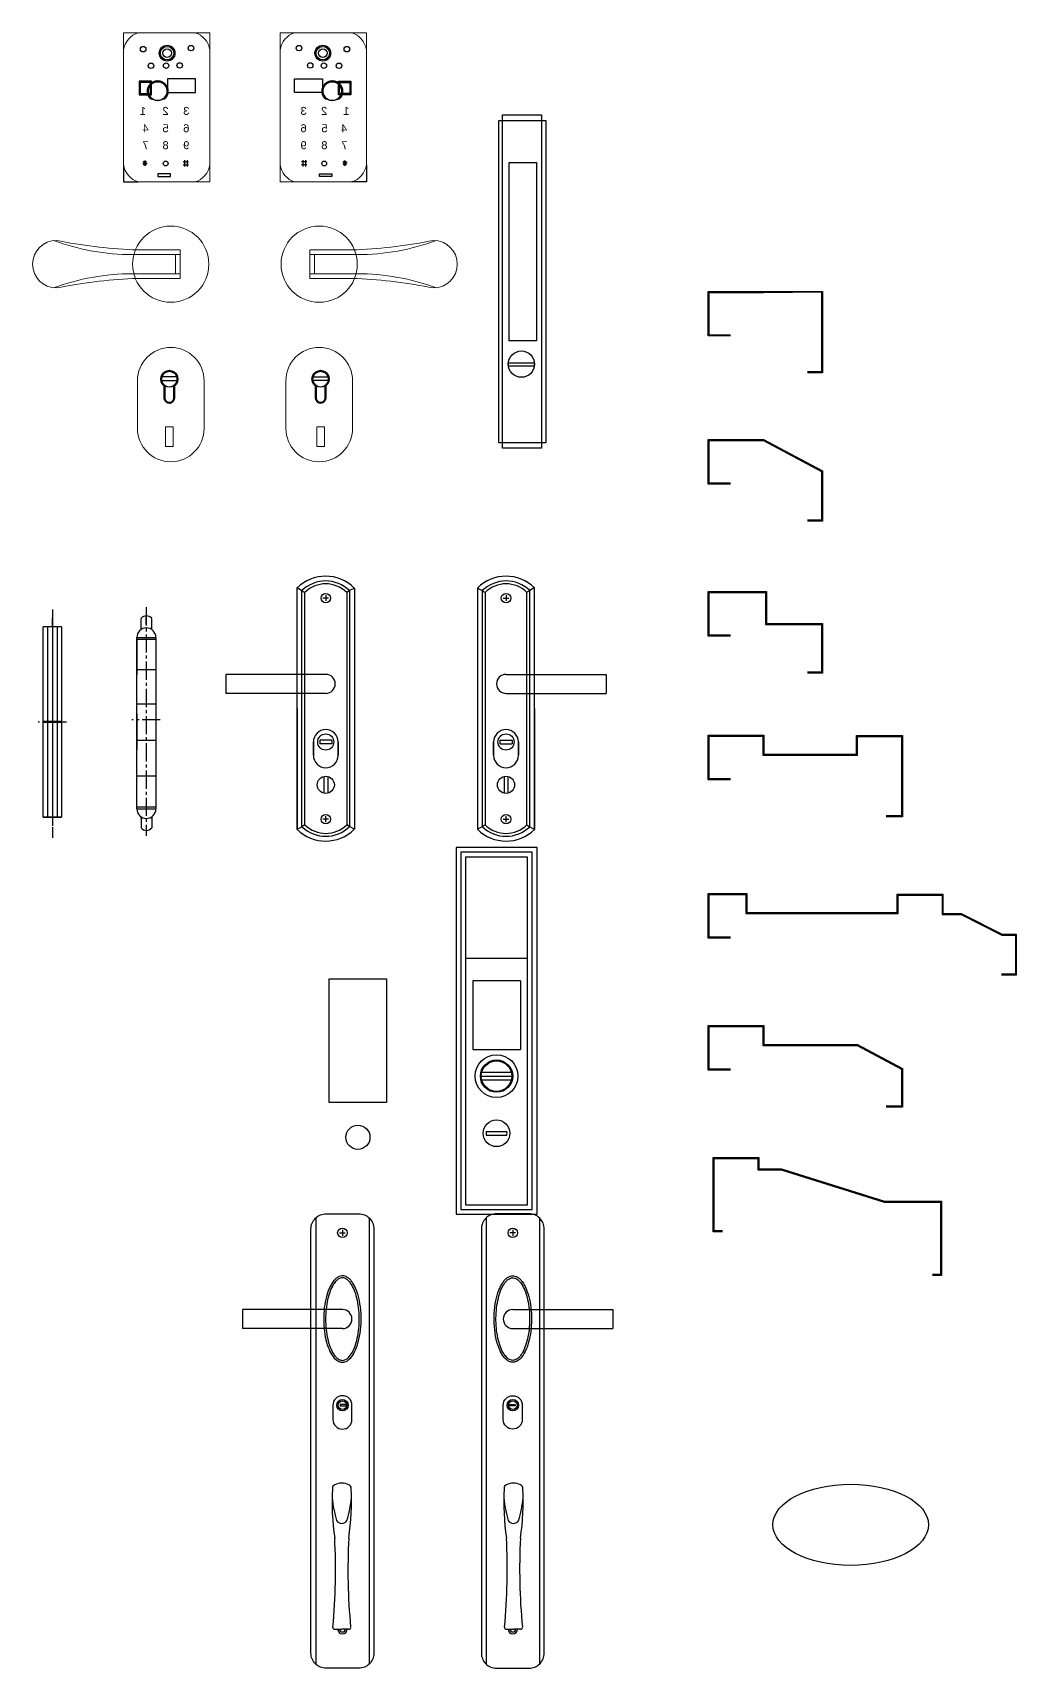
# Model space of a CAD drawing. Header units: millimetres. Extents: x -4199 to 23701, y -2708 to 11766.
# Drawn here: x 15533 to 16566, y 7652 to 9369 of the extents above; entities that cross this region are included whole.
import ezdxf

# ---------------------------------------------------------------- set-up
doc = ezdxf.new("R2010")
doc.units = ezdxf.units.MM
doc.linetypes.add('CENTER2', pattern=[28.575, 19.05, -3.175, 3.175, -3.175])
for name, color, linetype in [('A-DOOR-FRAME', 4, 'Continuous'), ('A-DOOR-PANEL', 2, 'Continuous'), ('PUB_TEXT', 7, 'Continuous')]:
    doc.layers.add(name, color=color, linetype=linetype)
for name, color, linetype, lineweight in [('实体线', 7, 'Continuous', 50), ('标注1', 7, 'Continuous', 15), ('细线', 7, 'Continuous', 13)]:
    doc.layers.add(name, color=color, linetype=linetype, lineweight=lineweight)
doc.styles.get("Standard").update_dxf_attribs({"font": 'arial.ttf'})

# ---------------------------------------------------------------- blocks, each defined once
blk = doc.blocks.new('kcx')
at = {"color": 3, "linetype": 'CENTER2', "lineweight": 25}
for p, q in [((0, 118.3), (0, -121.7)), ((14.9, 0), (-14.9, 0))]:
    blk.add_line(p, q, dxfattribs=at)
at = {"color": 3}
for p, q in [((0, 100), (0, 109.1)), ((-5, 100), (-5, -100)), ((0, 100), (0, -100)), ((5, 100), (5, -100)), ((0, -100), (0, -109.1))]:
    blk.add_line(p, q, dxfattribs=at)
at = {"color": 3, "linetype": 'Continuous', "lineweight": 25}
for p, q in [((-9.6, 0.5), (-9.6, 100)), ((9.6, 100), (-9.6, 100)), ((9.6, 100), (9.6, 0.5)), ((9.6, 0.5), (-9.6, 0.5)), ((-7.4, 0), (-7.4, 0.5)), ((7.4, 0.5), (7.4, 0)), ((-9.6, -100), (-9.6, -0.5)), ((9.6, -0.5), (-9.6, -0.5)), ((-7.4, -0.5), (-7.4, 0)), ((7.4, 0), (7.4, -0.5)), ((9.6, -0.5), (9.6, -100)), ((-9.6, -100), (9.6, -100)), ((9.6, -100), (-9.6, -100))]:
    blk.add_line(p, q, dxfattribs=at)
blk = doc.blocks.new('A$C77871BB4')
at = {"color": 7}
for p, q in [((4.4, 210.9), (4.4, 222.6)), ((4.4, 212.6), (4.4, 210.9)), ((15.6, 210.9), (15.6, 222.6)), ((0, 202.6), (20, 202.6)), ((0, 22.6), (0, 202.6)), ((0, 200.6), (20, 200.6)), ((0, 200.6), (0, 163.2)), ((20, 202.6), (20, 22.6)), ((0, 169), (20, 169)), ((20, 163.2), (20, 122.5)), ((20, 132.7), (0, 132.7)), ((0, 122.5), (0, 84.6)), ((0, 94.7), (20, 94.7)), ((20, 84.6), (20, 52.3)), ((20, 57.1), (0, 57.1)), ((0, 24.6), (20, 24.6)), ((0, 22.6), (20, 22.6)), ((4.4, 12.6), (4.4, 14.3)), ((4.4, 14.3), (4.4, 2.6)), ((15.6, 14.3), (15.6, 2.6))]:
    blk.add_line(p, q, dxfattribs=at)
for centre, radius, start, end in [((10, 218), 7.25, 39.8706, 140.1294), ((10, 202.6), 10, 0, 180), ((10, 22.6), 10, 180, 0), ((10, 7.3), 7.25, 219.8706, 320.1294)]:
    blk.add_arc(centre, radius, start, end, dxfattribs=at)
blk = doc.blocks.new('hlt')
at = {"color": 1, "linetype": 'CENTER2', "lineweight": 25}
for p, q in [((0, 118.3), (0, -121.7)), ((14.9, 0), (-14.9, 0))]:
    blk.add_line(p, q, dxfattribs=at)
blk.add_line((0, 100), (0, 109.1))
at = {"color": 7}
blk.add_blockref('A$C77871BB4', (-9.7, -116), dxfattribs=at)
blk = doc.blocks.new('ZBPLS')
for p, q in [((-30, 162), (-25, 159)), ((-30, 35), (-30, 162)), ((-30, -91.8), (-30, 161.8)), ((-30, 35), (-30, 157)), ((-25, 159), (-22, 157)), ((25, 158.9), (22, 157)), ((30, 161.6), (25, 158.9)), ((30, 161.6), (30, -91.6)), ((-105, 71), (-105, 51)), ((0, 71), (-105, 71)), ((0, 51), (-105, 51)), ((-30, 35), (-30, 47.7)), ((-30, 35), (-30, -92)), ((-30, 35), (-30, -87)), ((-13, -14), (-13, 0)), ((-13, 0), (-13, -14)), ((6.4, 1.9), (-6.4, 1.9)), ((-6.4, 1.9), (-6.4, -1.9)), ((6.4, 1.9), (6.4, -1.9)), ((13, -14), (13, 0)), ((13, 0), (13, -14)), ((6.4, -1.9), (-6.4, -1.9)), ((-22, -87), (-22, -27)), ((-2, -36.2), (-2, -53.8)), ((2, -36.2), (2, -53.8)), ((-22, -87), (-22, -81)), ((-25, -89), (-30, -91.8)), ((-22, -87), (-25, -89)), ((25, -88.8), (22, -86.9)), ((30, -91.6), (25, -88.8))]:
    blk.add_line(p, q)
at = {"lineweight": 30}
for p, q in [((3, 151), (-3, 151)), ((0, 154), (0, 148)), ((3, -81), (-3, -81)), ((0, -84), (0, -78))]:
    blk.add_line(p, q, dxfattribs=at)
for points in [[(-25, -89), (-25, 159)], [(-22, -87), (-22, 157)], [(22, 157), (22, -86.9)], [(25, 158.9), (25, -88.8)]]:
    blk.add_lwpolyline(points)
for centre, radius in [((0, 151), 5), ((0, 0), 8.47), ((0, -45), 9), ((0, -81), 5)]:
    blk.add_circle(centre, radius)
for centre, radius, start, end in [((-0.1, 131.3), 42.7, 45.2116, 134.4892), ((-0.1, 133), 36, 45.921, 133.8386), ((0, 134.7), 31.3, 45.3294, 134.5193), ((0, 61), 10, 270, 90), ((0, 0), 13, 0, 180), ((0, -14), 13, 180, 0), ((-0.1, -61.3), 42.7, 225.5108, 314.7884), ((-0.1, -63), 36, 226.1614, 314.079), ((0, -64.7), 31.3, 225.4807, 314.6706)]:
    blk.add_arc(centre, radius, start, end)
blk = doc.blocks.new('YBPLS')
for p, q in [((-30, 161.6), (-25, 158.9)), ((-30, 161.6), (-30, -91.6)), ((-25, 158.9), (-22, 157)), ((25, 159), (22, 157)), ((30, 162), (25, 159)), ((30, 35), (30, 162)), ((30, -91.8), (30, 161.8)), ((30, 35), (30, 157)), ((0, 71), (105, 71)), ((105, 71), (105, 51)), ((0, 51), (105, 51)), ((30, 35), (30, 47.7)), ((30, 35), (30, -92)), ((30, 35), (30, -87)), ((-13, -14), (-13, 0)), ((-13, 0), (-13, -14)), ((-6.4, 1.9), (6.4, 1.9)), ((-6.4, 1.9), (-6.4, -1.9)), ((6.4, 1.9), (6.4, -1.9)), ((13, -14), (13, 0)), ((13, 0), (13, -14)), ((-6.4, -1.9), (6.4, -1.9)), ((22, -87), (22, -27)), ((-2, -36.2), (-2, -53.8)), ((2, -36.2), (2, -53.8)), ((22, -87), (22, -81)), ((-30, -91.6), (-25, -88.8)), ((-25, -88.8), (-22, -86.9)), ((22, -87), (25, -89)), ((25, -89), (30, -91.8))]:
    blk.add_line(p, q)
at = {"lineweight": 30}
for p, q in [((-3, 151), (3, 151)), ((0, 154), (0, 148)), ((-3, -81), (3, -81)), ((0, -84), (0, -78))]:
    blk.add_line(p, q, dxfattribs=at)
for points in [[(-25, 158.9), (-25, -88.8)], [(-22, 157), (-22, -86.9)], [(22, -87), (22, 157)], [(25, -89), (25, 159)]]:
    blk.add_lwpolyline(points)
for centre, radius in [((0, 151), 5), ((0, 0), 8.47), ((0, -45), 9), ((0, -81), 5)]:
    blk.add_circle(centre, radius)
for centre, radius, start, end in [((0.1, 131.3), 42.7, 45.5108, 134.7884), ((0.1, 133), 36, 46.1614, 134.079), ((0, 134.7), 31.3, 45.4807, 134.6706), ((0, 61), 10, 90, 270), ((0, 0), 13, 0, 180), ((0, -14), 13, 180, 0), ((0.1, -61.3), 42.7, 225.2116, 314.4892), ((0.1, -63), 36, 225.921, 313.8386), ((0, -64.7), 31.3, 225.3294, 314.5193)]:
    blk.add_arc(centre, radius, start, end)
blk = doc.blocks.new('GZXBT')
for p, q in [((-203.8, 38.8), (-203.8, 85.6)), ((-203.8, 85.6), (-145.6, 85.6)), ((-202.8, 39.8), (-202.8, 84.6)), ((-202.8, 84.6), (-146.6, 84.6)), ((-146.6, 84.6), (-146.6, 64.7)), ((-145.6, 85.6), (-145.6, 65.7)), ((-48.2, 65.7), (-48.2, 85.1)), ((-48.2, 85.1), (0, 85.1)), ((-47.2, 64.7), (-47.2, 84.1)), ((-47.2, 84.1), (-1, 84.1)), ((-1, 84.1), (-1, 1)), ((0, 85.1), (0, 0)), ((-146.6, 64.7), (-47.2, 64.7)), ((-145.6, 65.7), (-48.2, 65.7)), ((-180.4, 38.8), (-203.8, 38.8)), ((-180.4, 39.8), (-202.8, 39.8)), ((-1, 1), (-17, 1)), ((0, 0), (-17, 0))]:
    blk.add_line(p, q)
blk = doc.blocks.new('02BT')
for p, q in [((-203.8, 38.8), (-203.8, 85.6)), ((-203.8, 85.6), (-145.6, 85.6)), ((-202.8, 39.8), (-202.8, 84.6)), ((-202.8, 84.6), (-146.6, 84.6)), ((-146.6, 84.6), (-146.6, 64.7)), ((-145.6, 85.6), (-145.6, 65.7)), ((-146.6, 64.7), (-47.5, 64.7)), ((-145.6, 65.7), (-47.2, 65.7)), ((-47.5, 64.7), (-1, 39.8)), ((-47.2, 65.7), (0, 40.4)), ((-180.4, 38.8), (-203.8, 38.8)), ((-180.4, 39.8), (-202.8, 39.8)), ((-1, 39.8), (-1, 1)), ((0, 40.4), (0, 0)), ((-1, 1), (-17, 1)), ((0, 0), (-17, 0))]:
    blk.add_line(p, q)
blk = doc.blocks.new('01BT')
for p, q in [((-323.4, 38.8), (-323.4, 85.6)), ((-323.4, 85.6), (-282.9, 85.6)), ((-322.4, 39.8), (-322.4, 84.6)), ((-322.4, 84.6), (-283.9, 84.6)), ((-283.9, 84.6), (-283.9, 64.7)), ((-282.9, 85.6), (-282.9, 65.7)), ((-125.2, 65.7), (-125.2, 85.1)), ((-125.2, 85.1), (-77, 85.1)), ((-124.2, 64.7), (-124.2, 84.1)), ((-124.2, 84.1), (-78, 84.1)), ((-78, 84.1), (-78, 63.7)), ((-77, 85.1), (-77, 64.7)), ((-283.9, 64.7), (-124.2, 64.7)), ((-282.9, 65.7), (-125.2, 65.7)), ((-78, 63.7), (-58, 63.7)), ((-77, 64.7), (-57.8, 64.7)), ((-58, 63.7), (-15.2, 41.9)), ((-57.8, 64.7), (-15, 42.9)), ((-300, 38.8), (-323.4, 38.8)), ((-300, 39.8), (-322.4, 39.8)), ((-15.2, 41.9), (-1, 41.9)), ((-15, 42.9), (0, 42.9)), ((-1, 41.9), (-1, 1)), ((0, 42.9), (0, 0)), ((-1, 1), (-15.4, 1)), ((0, 0), (-15.4, 0))]:
    blk.add_line(p, q)
blk = doc.blocks.new('XBT')
for p, q in [((-120, 38.8), (-120, 85.6)), ((-120, 85.6), (-61.9, 85.6)), ((-119, 39.8), (-119, 84.6)), ((-119, 84.6), (-62.1, 84.6)), ((-62.1, 84.6), (-1, 52.1)), ((-61.9, 85.6), (0, 52.7)), ((-1, 52.1), (-1, 1)), ((0, 52.7), (0, 0)), ((-96.6, 38.8), (-120, 38.8)), ((-96.6, 39.8), (-119, 39.8)), ((-1, 1), (-15.7, 1)), ((0, 0), (-15.7, 0))]:
    blk.add_line(p, q)
blk = doc.blocks.new('JTBT')
for p, q in [((-120, 38.8), (-120, 85.6)), ((-120, 85.6), (-58.9, 85.6)), ((-119, 39.8), (-119, 84.6)), ((-119, 84.6), (-59.9, 84.6)), ((-59.9, 84.6), (-59.9, 51.1)), ((-58.9, 85.6), (-58.9, 52.1)), ((-58.9, 52.1), (0, 52.1)), ((0, 52.1), (0, 0)), ((-96.6, 38.8), (-120, 38.8)), ((-96.6, 39.8), (-119, 39.8)), ((-59.9, 51.1), (-1, 51.1)), ((-1, 51.1), (-1, 1)), ((-1, 1), (-15.7, 1)), ((0, 0), (-15.7, 0))]:
    blk.add_line(p, q)
blk = doc.blocks.new('AZJ')
blk.add_lwpolyline([(-30, 166.5), (30, 166.5), (30, 36.5), (-30, 36.5)], close=True)
blk.add_circle((0, 0), 12.7)
blk = doc.blocks.new('BBLS')
at = {"color": 7, "ltscale": 2}
for p, q in [((32.6, 183.4), (-32.4, 183.4)), ((25.1, 159.9), (-24.9, 159.9)), ((-24.9, 159.9), (-24.9, 87.9)), ((25.1, 159.9), (25.1, 87.9)), ((-24.9, 87.9), (25.1, 87.9)), ((-15.9, 59.9), (16.1, 59.9)), ((-15.4, 63.9), (15.6, 63.9)), ((-15.4, 55.9), (15.6, 55.9)), ((-10.7, 1.9), (11, 1.9)), ((-10.7, -2.1), (11, -2.1))]:
    blk.add_line(p, q, dxfattribs=at)
for points in [[(42.6, -85.1), (42.6, 299.9), (-42.4, 299.9), (-42.4, -85.1)], [(37.6, -80.1), (37.6, 294.9), (-37.4, 294.9), (-37.4, -80.1)], [(32.6, -75.1), (32.6, 289.9), (-32.4, 289.9), (-32.4, -75.1)]]:
    blk.add_lwpolyline(points, close=True, dxfattribs=at)
for centre, radius in [((0.1, 59.9), 22.5), ((0.1, 59.9), 17), ((0.1, 59.9), 16), ((0.1, -0.1), 14)]:
    blk.add_circle(centre, radius, dxfattribs=at)
for start, end in [(169.5243, 190.4757), (349.5243, 10.4757)]:
    blk.add_arc((0.1, -0.1), 11, start, end, dxfattribs=at)
blk = doc.blocks.new('PBT')
for p, q in [((-120, 38.8), (-120, 85.6)), ((-120, 85.6), (-61.9, 85.6)), ((-119, 39.8), (-119, 84.6)), ((-119, 84.6), (-62.1, 84.6)), ((-62.1, 84.6), (-1, 85)), ((-61.9, 85.6), (0, 85.6)), ((-1, 85), (-1, 1)), ((0, 85.6), (0, 0)), ((-96.6, 38.8), (-120, 38.8)), ((-96.6, 39.8), (-119, 39.8)), ((-1, 1), (-15.7, 1)), ((0, 0), (-15.7, 0))]:
    blk.add_line(p, q)
blk = doc.blocks.new('Y1022')
for p, q in [((-28, 196.6), (-28, -271.7)), ((28, 196.6), (28, 79.3)), ((28, 196.6), (28, -271.7)), ((0, 100.5), (105, 100.5)), ((105, 100.5), (105, 80.5)), ((0, 80.5), (105, 80.5)), ((-6.7, -235), (0.7, -235)), ((8.1, -235), (0.7, -235))]:
    blk.add_line(p, q)
at = {"lineweight": 30}
for p, q in [((3, 181), (-3, 181)), ((0, 184), (0, 178))]:
    blk.add_line(p, q, dxfattribs=at)
blk.add_lwpolyline([(33, 79.3), (33, 185, 0.414214), (17, 201), (-17, 201, 0.414214), (-33, 185), (-33, -260.1, 0.414214), (-17, -276.1), (17, -276.1, 0.414214), (33, -260.1), (33, 185)], format="xyb")
blk.add_lwpolyline([(0, -25), (0, -25, -0.414214), (-10, -15), (-10, 0, -0.414214), (0, 10), (0, 10, -0.414214), (10, 0), (10, -15, -0.414214)], format="xyb", close=True)
blk.add_lwpolyline([(-4.4, 0.7), (2.5, 0.7), (2.5, -0.7), (-4.4, -0.7)], close=True)
for centre, radius in [((0, 181), 5), ((0, 0), 6), ((0, 0), 4.5)]:
    blk.add_circle(centre, radius)
for centre, radius, start, end in [((0, 90.5), 10, 90, 270), ((-5.5, -87), 3.64, 108.6287, 184.8514), ((0.7, -96.9), 15.2, 61.1139, 118.8861), ((6.9, -87), 3.64, 355.1486, 71.3713), ((251.8, -101.2), 261.3, 176.9655, 188.4057), ((117.1, -85), 127.1, 185.4713, 196.5103), ((-115.7, -85), 127.1, 343.4897, 354.5287), ((-250.4, -101.2), 261.3, 351.5943, 3.0345), ((0.7, -117.4), 6.59, 213.6765, 326.3235), ((-642.6, -172.8), 636.8, 354.5877, 3.0085), ((644, -172.8), 636.8, 176.9915, 185.4123), ((-7.1, -233.4), 1.63, 158.4061, 283.8646), ((0, -234.9), 5.02, 181.7283, 358.2717), ((0, -234.9), 3.02, 181.7283, 358.2717), ((8.5, -233.4), 1.63, 256.1354, 21.5939)]:
    blk.add_arc(centre, radius, start, end)
at = {"ltscale": 0.1}
for points, knots in [([(0, 135.9), (-0.9, 135.9), (-1.8, 135.7), (-3.7, 135.1), (-4.6, 134.7), (-6.3, 133.5), (-7.2, 132.8), (-8.9, 131), (-9.7, 130), (-11.3, 127.8), (-12, 126.5), (-13.4, 123.8), (-14.1, 122.3), (-15.9, 117.5), (-17, 113.8), (-18.7, 105.6), (-19.3, 101), (-19.8, 91.8), (-19.7, 87), (-19, 77.8), (-18.3, 73.4), (-16.4, 65.1), (-15.2, 61.3), (-12.6, 55.4), (-11.2, 53), (-8.4, 49.2), (-6.8, 47.8), (-4.4, 46.2), (-3.5, 45.8), (-1.9, 45.3), (-1.2, 45.2), (0.3, 45.1), (1, 45.1), (2.5, 45.4), (3.2, 45.7), (4.6, 46.3), (5.3, 46.8), (7.7, 48.5), (9.4, 50.4), (12.4, 55), (13.8, 57.9), (16.2, 64.3), (17.2, 67.8), (18.7, 75.5), (19.2, 79.6), (19.7, 87.9), (19.8, 92.1), (19.3, 100.5), (18.8, 104.6), (17.4, 112.3), (16.4, 115.9), (14.3, 121.9), (13.2, 124.3), (11, 128.2), (10, 129.6), (8.1, 131.9), (7.2, 132.8), (5.4, 134.2), (4.5, 134.7), (2.6, 135.5), (1.6, 135.8), (0.4, 135.9), (0.2, 135.9), (0, 135.9)], [0, 0, 0, 0, 0.140177, 0.140177, 0.280355, 0.280355, 0.420532, 0.420532, 0.560709, 0.560709, 0.700886, 0.700886, 0.841064, 0.841064, 1.130845, 1.130845, 1.440172, 1.440172, 1.749498, 1.749498, 2.058825, 2.058825, 2.368152, 2.368152, 2.620777, 2.620777, 2.873401, 2.873401, 3.008415, 3.008415, 3.118914, 3.118914, 3.229414, 3.229414, 3.339913, 3.339913, 3.450412, 3.450412, 3.728456, 3.728456, 4.0065, 4.0065, 4.284543, 4.284543, 4.562587, 4.562587, 4.840631, 4.840631, 5.118674, 5.118674, 5.396718, 5.396718, 5.62822, 5.62822, 5.811002, 5.811002, 5.957519, 5.957519, 6.104036, 6.104036, 6.250553, 6.250553, 6.283185, 6.283185, 6.283185, 6.283185]), ([(0, 133.9), (-0.8, 133.9), (-1.6, 133.7), (-3.2, 133.1), (-4, 132.7), (-5.7, 131.5), (-6.5, 130.7), (-8.2, 128.7), (-9, 127.6), (-11, 124.3), (-12.2, 121.8), (-14.2, 116.3), (-15, 113.3), (-16.4, 106.8), (-16.9, 103.3), (-17.6, 96.1), (-17.7, 92.5), (-17.6, 85.1), (-17.4, 81.5), (-16.5, 74.5), (-15.8, 71.1), (-14.2, 64.9), (-13.3, 62), (-11.1, 56.9), (-9.9, 54.7), (-7.6, 51.5), (-6.6, 50.4), (-4.6, 48.6), (-3.5, 48), (-1.8, 47.3), (-1, 47.1), (0.5, 47.1), (1.3, 47.2), (2.9, 47.7), (3.7, 48.1), (5.3, 49.2), (6.1, 49.9), (7.8, 51.7), (8.6, 52.8), (10.6, 55.9), (11.7, 58.2), (13.8, 63.4), (14.7, 66.4), (16.1, 72.7), (16.7, 76), (17.5, 83), (17.7, 86.6), (17.7, 93.7), (17.5, 97.3), (16.8, 104.3), (16.3, 107.7), (14.8, 114), (14, 117), (11.9, 122.3), (10.8, 124.7), (8.6, 128.3), (7.5, 129.6), (5.3, 131.8), (4.3, 132.6), (2.4, 133.5), (1.6, 133.7), (0.6, 133.8), (0.3, 133.9), (0, 133.9)], [0, 0, 0, 0, 0.155613, 0.155613, 0.311227, 0.311227, 0.46684, 0.46684, 0.622454, 0.622454, 0.869067, 0.869067, 1.115681, 1.115681, 1.362294, 1.362294, 1.608908, 1.608908, 1.855521, 1.855521, 2.102134, 2.102134, 2.348748, 2.348748, 2.595361, 2.595361, 2.784831, 2.784831, 2.974302, 2.974302, 3.126683, 3.126683, 3.279065, 3.279065, 3.431446, 3.431446, 3.583828, 3.583828, 3.736209, 3.736209, 3.978294, 3.978294, 4.22038, 4.22038, 4.462465, 4.462465, 4.704551, 4.704551, 4.946636, 4.946636, 5.188722, 5.188722, 5.430807, 5.430807, 5.672892, 5.672892, 5.873604, 5.873604, 6.074315, 6.074315, 6.226972, 6.226972, 6.283185, 6.283185, 6.283185, 6.283185])]:
    blk.add_open_spline(points, degree=3, knots=knots, dxfattribs=at)
blk = doc.blocks.new('Z1022')
for p, q in [((-28, 196.6), (-28, 79.3)), ((-28, 196.6), (-28, -271.7)), ((28, 196.6), (28, -271.7)), ((-105, 100.5), (-105, 80.5)), ((0, 100.5), (-105, 100.5)), ((0, 80.5), (-105, 80.5)), ((-8.1, -235), (-0.7, -235)), ((6.7, -235), (-0.7, -235))]:
    blk.add_line(p, q)
at = {"lineweight": 30}
for p, q in [((-3, 181), (3, 181)), ((0, 184), (0, 178))]:
    blk.add_line(p, q, dxfattribs=at)
blk.add_lwpolyline([(-33, 79.3), (-33, 185, -0.414214), (-17, 201), (17, 201, -0.414214), (33, 185), (33, -260.1, -0.414214), (17, -276.1), (-17, -276.1, -0.414214), (-33, -260.1), (-33, 185)], format="xyb")
blk.add_lwpolyline([(0, -25), (0, -25, 0.414214), (10, -15), (10, 0, 0.414214), (0, 10), (0, 10, 0.414214), (-10, 0), (-10, -15, 0.414214)], format="xyb", close=True)
blk.add_lwpolyline([(4.4, 0.7), (-2.5, 0.7), (-2.5, -0.7), (4.4, -0.7)], close=True)
for centre, radius in [((0, 181), 5), ((0, 0), 6), ((0, 0), 4.5)]:
    blk.add_circle(centre, radius)
for centre, radius, start, end in [((0, 90.5), 10, 270, 90), ((-6.9, -87), 3.64, 108.6287, 184.8514), ((-0.7, -96.9), 15.2, 61.1139, 118.8861), ((5.5, -87), 3.64, 355.1486, 71.3713), ((250.4, -101.2), 261.3, 176.9655, 188.4057), ((115.7, -85), 127.1, 185.4713, 196.5103), ((-117.1, -85), 127.1, 343.4897, 354.5287), ((-251.8, -101.2), 261.3, 351.5943, 3.0345), ((-0.7, -117.4), 6.59, 213.6765, 326.3235), ((-644, -172.8), 636.8, 354.5877, 3.0085), ((642.6, -172.8), 636.8, 176.9915, 185.4123), ((-8.5, -233.4), 1.63, 158.4061, 283.8646), ((0, -234.9), 5.02, 181.7283, 358.2717), ((0, -234.9), 3.02, 181.7283, 358.2717), ((7.1, -233.4), 1.63, 256.1354, 21.5939)]:
    blk.add_arc(centre, radius, start, end)
at = {"ltscale": 0.1}
for points, knots in [([(0, 135.9), (0.9, 135.9), (1.8, 135.7), (3.7, 135.1), (4.6, 134.7), (6.3, 133.5), (7.2, 132.8), (8.9, 131), (9.7, 130), (11.3, 127.8), (12, 126.5), (13.4, 123.8), (14.1, 122.3), (15.9, 117.5), (17, 113.8), (18.7, 105.6), (19.3, 101), (19.8, 91.8), (19.7, 87), (19, 77.8), (18.3, 73.4), (16.4, 65.1), (15.2, 61.3), (12.6, 55.4), (11.2, 53), (8.4, 49.2), (6.8, 47.8), (4.4, 46.2), (3.5, 45.8), (1.9, 45.3), (1.2, 45.2), (-0.3, 45.1), (-1, 45.1), (-2.5, 45.4), (-3.2, 45.7), (-4.6, 46.3), (-5.3, 46.8), (-7.7, 48.5), (-9.4, 50.4), (-12.4, 55), (-13.8, 57.9), (-16.2, 64.3), (-17.2, 67.8), (-18.7, 75.5), (-19.2, 79.6), (-19.7, 87.9), (-19.8, 92.1), (-19.3, 100.5), (-18.8, 104.6), (-17.4, 112.3), (-16.4, 115.9), (-14.3, 121.9), (-13.2, 124.3), (-11, 128.2), (-10, 129.6), (-8.1, 131.9), (-7.2, 132.8), (-5.4, 134.2), (-4.5, 134.7), (-2.6, 135.5), (-1.6, 135.8), (-0.4, 135.9), (-0.2, 135.9), (0, 135.9)], [0, 0, 0, 0, 0.140177, 0.140177, 0.280355, 0.280355, 0.420532, 0.420532, 0.560709, 0.560709, 0.700886, 0.700886, 0.841064, 0.841064, 1.130845, 1.130845, 1.440172, 1.440172, 1.749498, 1.749498, 2.058825, 2.058825, 2.368152, 2.368152, 2.620777, 2.620777, 2.873401, 2.873401, 3.008415, 3.008415, 3.118914, 3.118914, 3.229414, 3.229414, 3.339913, 3.339913, 3.450412, 3.450412, 3.728456, 3.728456, 4.0065, 4.0065, 4.284543, 4.284543, 4.562587, 4.562587, 4.840631, 4.840631, 5.118674, 5.118674, 5.396718, 5.396718, 5.62822, 5.62822, 5.811002, 5.811002, 5.957519, 5.957519, 6.104036, 6.104036, 6.250553, 6.250553, 6.283185, 6.283185, 6.283185, 6.283185]), ([(0, 133.9), (0.8, 133.9), (1.6, 133.7), (3.2, 133.1), (4, 132.7), (5.7, 131.5), (6.5, 130.7), (8.2, 128.7), (9, 127.6), (11, 124.3), (12.2, 121.8), (14.2, 116.3), (15, 113.3), (16.4, 106.8), (16.9, 103.3), (17.6, 96.1), (17.7, 92.5), (17.6, 85.1), (17.4, 81.5), (16.5, 74.5), (15.8, 71.1), (14.2, 64.9), (13.3, 62), (11.1, 56.9), (9.9, 54.7), (7.6, 51.5), (6.6, 50.4), (4.6, 48.6), (3.5, 48), (1.8, 47.3), (1, 47.1), (-0.5, 47.1), (-1.3, 47.2), (-2.9, 47.7), (-3.7, 48.1), (-5.3, 49.2), (-6.1, 49.9), (-7.8, 51.7), (-8.6, 52.8), (-10.6, 55.9), (-11.7, 58.2), (-13.8, 63.4), (-14.7, 66.4), (-16.1, 72.7), (-16.7, 76), (-17.5, 83), (-17.7, 86.6), (-17.7, 93.7), (-17.5, 97.3), (-16.8, 104.3), (-16.3, 107.7), (-14.8, 114), (-14, 117), (-11.9, 122.3), (-10.8, 124.7), (-8.6, 128.3), (-7.5, 129.6), (-5.3, 131.8), (-4.3, 132.6), (-2.4, 133.5), (-1.6, 133.7), (-0.6, 133.8), (-0.3, 133.9), (0, 133.9)], [0, 0, 0, 0, 0.155613, 0.155613, 0.311227, 0.311227, 0.46684, 0.46684, 0.622454, 0.622454, 0.869067, 0.869067, 1.115681, 1.115681, 1.362294, 1.362294, 1.608908, 1.608908, 1.855521, 1.855521, 2.102134, 2.102134, 2.348748, 2.348748, 2.595361, 2.595361, 2.784831, 2.784831, 2.974302, 2.974302, 3.126683, 3.126683, 3.279065, 3.279065, 3.431446, 3.431446, 3.583828, 3.583828, 3.736209, 3.736209, 3.978294, 3.978294, 4.22038, 4.22038, 4.462465, 4.462465, 4.704551, 4.704551, 4.946636, 4.946636, 5.188722, 5.188722, 5.430807, 5.430807, 5.672892, 5.672892, 5.873604, 5.873604, 6.074315, 6.074315, 6.226972, 6.226972, 6.283185, 6.283185, 6.283185, 6.283185])]:
    blk.add_open_spline(points, degree=3, knots=knots, dxfattribs=at)
blk = doc.blocks.new('03BT')
for points in [[(-228.6, 46.1), (-238.4, 46.1), (-238.4, 124.2), (-190.7, 124.2), (-190.7, 112.3), (-166.8, 112.3), (-58.6, 78.1), (1.3, 78.1), (1.3, 0.2), (-8.1, 0.2)], [(-228.6, 47.1), (-237.4, 47.1), (-237.4, 123.2), (-191.7, 123.2), (-191.7, 111.3), (-167, 111.3), (-58.8, 77.1), (0.3, 77.1), (0.3, 1.2), (-8.1, 1.2)]]:
    blk.add_lwpolyline(points)
blk = doc.blocks.new('A635')
at = {"layer": 'A-DOOR-PANEL'}
for p, q in [((-12.1, 213.4), (16.7, 213.4)), ((-12.1, 26.2), (-12.1, 213.4)), ((16.7, 213.4), (16.7, 26.2)), ((16.7, 26.2), (-12.1, 26.2))]:
    blk.add_line(p, q, dxfattribs=at)
for points in [[(-18.9, 263.6), (22.1, 263.6), (22.1, -86.5), (-18.9, -86.5)], [(-22.9, 257.4), (26.4, 257.4), (26.4, -80.8), (-22.9, -80.8)], [(-12.7, 3.1), (14.4, 3.1), (14.4, -0.3), (-12.7, -0.3)]]:
    blk.add_lwpolyline(points, close=True, dxfattribs=at)
blk.add_circle((0.9, 1.8), 13.8, dxfattribs=at)
blk = doc.blocks.new('YFTLS')
at = {"color": 7}
for p, q in [((-14.6, 227.7), (-20, 227.7)), ((-14.6, 224.5), (-20, 224.5)), ((-18.7, 229.6), (-18.7, 222.9)), ((-15.9, 229.6), (-15.9, 222.9)), ((27.9, 226.3), (23.2, 226.3)), ((23.9, 224.2), (27.2, 228.3)), ((27.2, 224.2), (23.9, 228.3)), ((25.5, 223.4), (25.5, 229))]:
    blk.add_line(p, q, dxfattribs=at)
at = {"color": 0}
for p, q in [((48.1, 224.4), (48.1, 206.8)), ((48.1, 206.8), (32.8, 206.6))]:
    blk.add_line(p, q, dxfattribs=at)
for points in [[(-27.6, 315), (2, 315), (2, 300.4), (-27.6, 300.4)], [(18.6, 312.3), (31.8, 312.3), (31.8, 298.1), (18.6, 298.1)], [(19.8, 311.1), (30.6, 311.1), (30.6, 299.3), (19.8, 299.3)], [(-1.3, 215.3), (11.9, 215.3), (11.9, 212.4), (-1.3, 212.4)]]:
    blk.add_lwpolyline(points, close=True)
for points in [[(-8.3, 1.9), (8.3, 1.9)], [(8.3, -1.9), (-8.3, -1.9)]]:
    blk.add_lwpolyline(points, dxfattribs=at)
for centre, radius in [((-22.7, 347.1), 2.9), ((2.3, 341.8), 8.24), ((2.3, 341.8), 7.04), ((2.3, 341.8), 4.64), ((27.5, 346), 2.9)]:
    blk.add_circle(centre, radius)
for centre in [(-10.9, 328.9), (3.4, 328.7), (19.3, 328.6)]:
    blk.add_circle(centre, 2.87, dxfattribs=at)
at = {"color": 7, "linetype": 'Continuous'}
for centre, radius in [((12.3, 302.4), 10.4), ((12.2, 302.4), 10.4), ((0, 0), 8.65)]:
    blk.add_circle(centre, radius, dxfattribs=at)
at = {"color": 7}
blk.add_circle((3.8, 226), 2.51, dxfattribs=at)
at = {"color": 0}
for centre, radius, start, end in [((12.3, 302.4), 10.2, 12.9164, 167.0836), ((12.2, 302.4), 10.2, 12.9164, 167.0836), ((12.3, 302.4), 10.2, 192.9164, 347.0836), ((12.2, 302.4), 10.2, 192.9164, 347.0836), ((0, 0), 8.5, 12.9164, 167.0836), ((0, 0), 8.5, 192.9164, 347.0836)]:
    blk.add_arc(centre, radius, start, end, dxfattribs=at)
at = {"layer": '实体线', "ltscale": 17}
blk.add_lwpolyline([(5.1, -20), (5.1, -7.4, 3.029091), (-5.2, -7.4), (-5.2, -20, 1)], format="xyb", close=True, dxfattribs=at)
for centre in [(12.3, 301.8), (12.2, 301.8)]:
    blk.add_arc(centre, 10.4, 306.5394, 233.4606, dxfattribs=at)
at = {"layer": '标注1', "ltscale": 10}
for p, q in [((-27.3, 363.3), (32.8, 363.3)), ((-27.3, 206.6), (32.8, 206.6))]:
    blk.add_line(p, q, dxfattribs=at)
for points in [[(32.8, 206.6), (-42.6, 206.6), (-42.6, 363.3), (48.1, 363.3), (48.1, 224.4)], [(-42.6, 224.4), (-42.6, 345.5)], [(48.1, 345.5), (48.1, 224.4)]]:
    blk.add_lwpolyline(points, dxfattribs=at)
blk.add_lwpolyline([(-4, -50.3), (4.1, -50.3), (4.1, -71.1), (-4, -71.1)], close=True, dxfattribs=at)
for centre, start, end in [((-20.5, 342), 107.691, 171.0307), ((26, 342), 8.9693, 72.309), ((-20.5, 227.9), 188.9693, 252.309), ((26, 227.9), 287.691, 351.0307)]:
    blk.add_arc(centre, 22.3, start, end, dxfattribs=at)
at = {"layer": '细线'}
for p, q in [((-11.5, 105.3), (-11.5, 135.3)), ((-6.5, 130.3), (-6.5, 110.3))]:
    blk.add_line(p, q, dxfattribs=at)
for points in [[(-11.5, 135.3), (38.5, 135.3, 0.036734), (118.5, 145.3)], [(-11.5, 130.3), (38.6, 130.3, 0.086348), (121.5, 145.1, 0.036791)], [(38.5, 105.3, -0.036734), (118.5, 95.3, 1), (118.5, 145.3)], [(-11.5, 110.3), (38.6, 110.3, -0.086348), (121.5, 95.5, -0.036791)]]:
    blk.add_lwpolyline(points, format="xyb", dxfattribs=at)
blk.add_lwpolyline([(-11.5, 105.3), (38.5, 105.3)], dxfattribs=at)
blk.add_lwpolyline([(-36.5, -2.1), (-36.5, -52.1, 1), (33.5, -52.1), (33.5, -2.1, 1)], format="xyb", close=True, dxfattribs=at)
blk.add_circle((-1.5, 120.3), 40, dxfattribs=at)
at = {"layer": 'PUB_TEXT', "color": 7, "text_generation_flag": 4}
for s, p in [('3', (-14.6, 277)), ('2', (7, 277)), ('1', (30.2, 277)), ('6', (-14.6, 258.8)), ('5', (7.3, 258.8)), ('4', (27.8, 258.8)), ('9', (-14.6, 241)), ('8', (7.2, 241)), ('7', (28.3, 241))]:
    blk.add_text(s, height=8.4, rotation=180, dxfattribs=at).set_placement(p)
blk = doc.blocks.new('ZFTLS')
at = {"color": 0}
for p, q in [((-48.1, 224.4), (-48.1, 206.8)), ((-48.1, 206.8), (-32.8, 206.6))]:
    blk.add_line(p, q, dxfattribs=at)
at = {"color": 7}
for p, q in [((-27.9, 226.3), (-23.2, 226.3)), ((-23.9, 224.2), (-27.2, 228.3)), ((-27.2, 224.2), (-23.9, 228.3)), ((-25.5, 223.4), (-25.5, 229)), ((14.6, 227.7), (20, 227.7)), ((14.6, 224.5), (20, 224.5)), ((15.9, 229.6), (15.9, 222.9)), ((18.7, 229.6), (18.7, 222.9))]:
    blk.add_line(p, q, dxfattribs=at)
for points in [[(-18.6, 312.3), (-31.8, 312.3), (-31.8, 298.1), (-18.6, 298.1)], [(-19.8, 311.1), (-30.6, 311.1), (-30.6, 299.3), (-19.8, 299.3)], [(27.6, 315), (-2, 315), (-2, 300.4), (27.6, 300.4)], [(1.3, 215.3), (-11.9, 215.3), (-11.9, 212.4), (1.3, 212.4)]]:
    blk.add_lwpolyline(points, close=True)
at = {"color": 0}
for points in [[(8.3, 1.9), (-8.3, 1.9)], [(-8.3, -1.9), (8.3, -1.9)]]:
    blk.add_lwpolyline(points, dxfattribs=at)
for centre, radius in [((-27.5, 346), 2.9), ((-2.3, 341.8), 8.24), ((-2.3, 341.8), 7.04), ((-2.3, 341.8), 4.64), ((22.7, 347.1), 2.9)]:
    blk.add_circle(centre, radius)
for centre in [(-19.3, 328.6), (-3.4, 328.7), (10.9, 328.9)]:
    blk.add_circle(centre, 2.87, dxfattribs=at)
at = {"color": 7, "linetype": 'Continuous'}
for centre, radius in [((-12.3, 302.4), 10.4), ((-12.2, 302.4), 10.4), ((0, 0), 8.65)]:
    blk.add_circle(centre, radius, dxfattribs=at)
at = {"color": 7}
blk.add_circle((-3.8, 226), 2.51, dxfattribs=at)
at = {"color": 0}
for centre, radius, start, end in [((-12.3, 302.4), 10.2, 12.9164, 167.0836), ((-12.2, 302.4), 10.2, 12.9164, 167.0836), ((-12.3, 302.4), 10.2, 192.9164, 347.0836), ((-12.2, 302.4), 10.2, 192.9164, 347.0836), ((0, 0), 8.5, 12.9164, 167.0836), ((0, 0), 8.5, 192.9164, 347.0836)]:
    blk.add_arc(centre, radius, start, end, dxfattribs=at)
at = {"layer": '实体线', "ltscale": 17}
blk.add_lwpolyline([(-5.1, -20), (-5.1, -7.4, -3.029091), (5.2, -7.4), (5.2, -20, -1)], format="xyb", close=True, dxfattribs=at)
for centre in [(-12.3, 301.8), (-12.2, 301.8)]:
    blk.add_arc(centre, 10.4, 306.5394, 233.4606, dxfattribs=at)
at = {"layer": '标注1', "ltscale": 10}
for p, q in [((27.3, 363.3), (-32.8, 363.3)), ((27.3, 206.6), (-32.8, 206.6))]:
    blk.add_line(p, q, dxfattribs=at)
for points in [[(-32.8, 206.6), (42.6, 206.6), (42.6, 363.3), (-48.1, 363.3), (-48.1, 224.4)], [(-48.1, 345.5), (-48.1, 224.4)], [(42.6, 224.4), (42.6, 345.5)]]:
    blk.add_lwpolyline(points, dxfattribs=at)
blk.add_lwpolyline([(4, -50.3), (-4.1, -50.3), (-4.1, -71.1), (4, -71.1)], close=True, dxfattribs=at)
for centre, start, end in [((-26, 342), 107.691, 171.0307), ((20.5, 342), 8.9693, 72.309), ((-26, 227.9), 188.9693, 252.309), ((20.5, 227.9), 287.691, 351.0307)]:
    blk.add_arc(centre, 22.3, start, end, dxfattribs=at)
at = {"layer": '细线'}
for p, q in [((6.5, 130.3), (6.5, 110.3)), ((11.5, 105.3), (11.5, 135.3))]:
    blk.add_line(p, q, dxfattribs=at)
for points in [[(-38.5, 105.3, 0.036734), (-118.5, 95.3, -1), (-118.5, 145.3)], [(11.5, 130.3), (-38.6, 130.3, -0.086348), (-121.5, 145.1, -0.036791)], [(11.5, 135.3), (-38.5, 135.3, -0.036734), (-118.5, 145.3)], [(11.5, 110.3), (-38.6, 110.3, 0.086348), (-121.5, 95.5, 0.036791)]]:
    blk.add_lwpolyline(points, format="xyb", dxfattribs=at)
blk.add_lwpolyline([(11.5, 105.3), (-38.5, 105.3)], dxfattribs=at)
blk.add_lwpolyline([(36.5, -2.1), (36.5, -52.1, -1), (-33.5, -52.1), (-33.5, -2.1, -1)], format="xyb", close=True, dxfattribs=at)
blk.add_circle((1.5, 120.3), 40, dxfattribs=at)
at = {"layer": 'PUB_TEXT', "color": 7, "text_generation_flag": 4}
for s, p in [('1', (-24.5, 277)), ('2', (-0.7, 277)), ('3', (21.1, 277)), ('4', (-21.7, 258.8)), ('5', (-0.7, 258.8)), ('6', (21.1, 258.8)), ('7', (-21.7, 241)), ('8', (-0.7, 241)), ('9', (21.1, 241))]:
    blk.add_text(s, height=8.4, rotation=180, dxfattribs=at).set_placement(p)
blk = doc.blocks.new('zdgy')
blk.add_ellipse((0, 0), major_axis=(81.7, 0), ratio=0.521739)

msp = doc.modelspace()

# ---------------------------------------------------------------- block references
for name, p in [('ZFTLS', (15676.45, 9006)), ('YFTLS', (15835.3, 9006)), ('A635', (16045.2, 9019.57)), ('PBT', (16362.37, 9012.14)), ('XBT', (16362.37, 8856.58)), ('ZBPLS', (15840.7, 8624.74)), ('YBPLS', (16029.98, 8624.74)), ('JTBT', (16362.37, 8697.11)), ('GZXBT', (16446.1, 8546.29)), ('BBLS', (16019.91, 8214.1)), ('01BT', (16565.74, 8379.98)), ('AZJ', (15874.43, 8209.78)), ('02BT', (16446.1, 8241.51)), ('03BT', (16485.98, 8064.48)), ('Z1022', (15858.19, 7928.51)), ('Y1022', (16037.07, 7928.51)), ('zdgy', (16391.83, 7803.01))]:
    msp.add_blockref(name, p)
at = {"layer": 'A-DOOR-FRAME'}
for name, p in [('kcx', (15553.69, 8645.68)), ('hlt', (15652.06, 8647.91))]:
    msp.add_blockref(name, p, dxfattribs=at)

doc.saveas('drawing.dxf')
